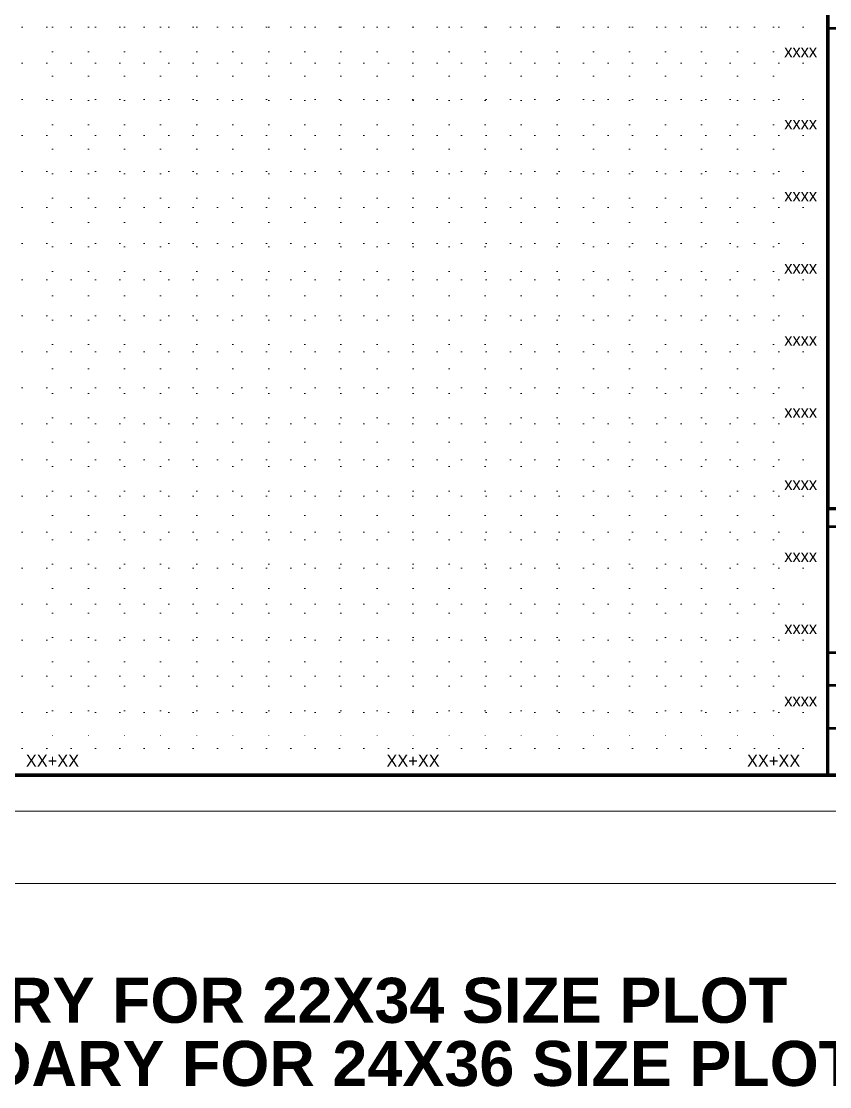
# Model space of a CAD drawing. Header units: feet. Extents: x 715168 to 716636, y 927703 to 928239.
# Drawn here: x 715524 to 715748.2, y 927702.5 to 927998 of the extents above; entities that cross this region are included whole.
import ezdxf
from ezdxf.enums import TextEntityAlignment as Align

# ---------------------------------------------------------------- set-up
doc = ezdxf.new("R2010")
doc.units = ezdxf.units.FT
doc.header["$MEASUREMENT"] = 0
doc.linetypes.add('DGN Style 1', pattern=[6.680064, 0.011115, -6.668949])
for name, color, linetype, lineweight in [('36', 2, 'Continuous', 0), ('51', 30, 'Continuous', 0), ('58', 4, 'Continuous', 0), ('60', 31, 'Continuous', 0), ('62', 7, 'Continuous', 0)]:
    doc.layers.add(name, color=color, linetype=linetype, lineweight=lineweight)
doc.styles.add('Style-SWISS_BOLD___AREA_FILL', font='SWISS_BOLD___AREA_FILL.shx')
doc.styles.add('Style-VERTICAL_PROPORTIONAL', font='VERTICAL_PROPORTIONAL.shx')

msp = doc.modelspace()

# ---------------------------------------------------------------- linework, layer by layer
at = {"layer": '36', "color": 2, "linetype": 'Continuous', "lineweight": 0, "flags": 128}
msp.add_lwpolyline([(715187.63, 927778.92), (715867.63, 927778.92), (715867.63, 928218.92), (715187.63, 928218.92)], close=True, dxfattribs=at)
at = {"layer": '58', "color": 4, "linetype": 'Continuous', "lineweight": 80}
msp.add_line((715747.63, 927862.92), (715747.63, 928190.92), dxfattribs=at)
at = {"layer": '60', "color": 31, "linetype": 'DGN Style 1', "lineweight": 13}
for p, q in [((715747.63, 927996.34), (715217.63, 927996.34)), ((715532.63, 927996.34), (715532.63, 927796.34)), ((715542.63, 927996.34), (715542.63, 927796.34)), ((715552.63, 927996.34), (715552.63, 927796.34)), ((715562.63, 927996.34), (715562.63, 927796.34)), ((715572.63, 927996.34), (715572.63, 927796.34)), ((715582.63, 927996.34), (715582.63, 927796.34)), ((715592.63, 927996.34), (715592.63, 927796.34)), ((715602.63, 927996.34), (715602.63, 927796.34)), ((715612.63, 927996.34), (715612.63, 927796.34)), ((715622.63, 927996.34), (715622.63, 927796.34)), ((715632.63, 927996.34), (715632.63, 927796.34)), ((715642.63, 927996.34), (715642.63, 927796.34)), ((715652.63, 927996.34), (715652.63, 927796.34)), ((715662.63, 927996.34), (715662.63, 927796.34)), ((715672.63, 927996.34), (715672.63, 927796.34)), ((715682.63, 927996.34), (715682.63, 927796.34)), ((715692.63, 927996.34), (715692.63, 927796.34)), ((715702.63, 927996.34), (715702.63, 927796.34)), ((715712.63, 927996.34), (715712.63, 927796.34)), ((715722.63, 927996.34), (715722.63, 927796.34)), ((715732.63, 927996.34), (715732.63, 927796.34)), ((715747.63, 927986.34), (715217.63, 927986.34)), ((715747.63, 927976.34), (715217.63, 927976.34)), ((715747.63, 927966.34), (715217.63, 927966.34)), ((715747.63, 927956.34), (715217.63, 927956.34)), ((715747.63, 927946.34), (715217.63, 927946.34)), ((715747.63, 927936.34), (715217.63, 927936.34)), ((715747.63, 927926.34), (715217.63, 927926.34)), ((715747.63, 927916.34), (715217.63, 927916.34)), ((715747.63, 927906.34), (715217.63, 927906.34)), ((715747.63, 927896.34), (715217.63, 927896.34)), ((715747.63, 927886.34), (715217.63, 927886.34)), ((715747.63, 927876.34), (715217.63, 927876.34)), ((715747.63, 927866.34), (715217.63, 927866.34)), ((715747.63, 927856.34), (715217.63, 927856.34)), ((715747.63, 927846.34), (715217.63, 927846.34)), ((715747.63, 927836.34), (715217.63, 927836.34)), ((715747.63, 927826.34), (715217.63, 927826.34)), ((715747.63, 927816.34), (715217.63, 927816.34)), ((715747.63, 927806.34), (715217.63, 927806.34)), ((715747.63, 927796.34), (715217.63, 927796.34))]:
    msp.add_line(p, q, dxfattribs=at)
at = {"layer": '62', "color": 7, "linetype": 'Continuous', "lineweight": 53}
for p, q in [((715747.63, 927996.1), (715857.87, 927996.1)), ((715747.63, 927857.92), (715857.63, 927857.92)), ((715747.63, 927822.92), (715857.63, 927822.92)), ((715747.63, 927813.92), (715857.63, 927813.92)), ((715747.63, 927801.92), (715857.63, 927801.92))]:
    msp.add_line(p, q, dxfattribs=at)
at = {"layer": '62', "color": 7, "linetype": 'Continuous', "lineweight": 0, "flags": 128}
msp.add_lwpolyline([(715167.63, 927758.92), (715887.63, 927758.92), (715887.63, 928238.92), (715167.63, 928238.92)], close=True, dxfattribs=at)
at = {"layer": '62', "color": 7, "linetype": 'Continuous', "lineweight": 100, "flags": 128}
msp.add_lwpolyline([(715217.63, 928208.92), (715857.63, 928208.92), (715857.63, 927788.92), (715217.63, 927788.92)], close=True, dxfattribs=at)
at = {"layer": '62', "color": 7, "linetype": 'Continuous', "lineweight": 70, "flags": 128}
msp.add_lwpolyline([(715747.63, 927788.92), (715747.63, 927862.92), (715857.63, 927862.92)], dxfattribs=at)

# ---------------------------------------------------------------- texts
at = {"layer": '36', "color": 2, "linetype": 'Continuous', "lineweight": 0, "style": 'Style-SWISS_BOLD___AREA_FILL'}
msp.add_text('USE INSIDE FENCE BOUNDARY FOR 22X34 SIZE PLOT', height=12.5, dxfattribs=at).set_placement((715275.56, 927720.24))
at = {"layer": '51', "color": 30, "linetype": 'Continuous', "lineweight": 80, "style": 'Style-VERTICAL_PROPORTIONAL'}
for s, p in [('xxxx', (715740.13, 927989.74)), ('xxxx', (715740.13, 927969.74)), ('xxxx', (715740.13, 927949.74)), ('xxxx', (715740.13, 927929.74)), ('xxxx', (715740.13, 927909.74)), ('xxxx', (715740.13, 927889.74)), ('xxxx', (715740.13, 927869.74)), ('xxxx', (715740.13, 927849.74)), ('xxxx', (715740.13, 927829.74)), ('xxxx', (715740.13, 927809.74)), ('XX+XX', (715532.63, 927792.94)), ('XX+XX', (715632.63, 927792.94)), ('XX+XX', (715732.63, 927792.94))]:
    msp.add_text(s, height=3.4, dxfattribs=at).set_placement(p, align=Align.MIDDLE_CENTER)
at = {"layer": '62', "color": 7, "linetype": 'Continuous', "lineweight": 0, "style": 'Style-SWISS_BOLD___AREA_FILL'}
msp.add_text('USE OUTSIDE FENCE BOUNDARY FOR 24X36 SIZE PLOT', height=12.5, dxfattribs=at).set_placement((715275.56, 927702.73))

doc.saveas('drawing.dxf')
